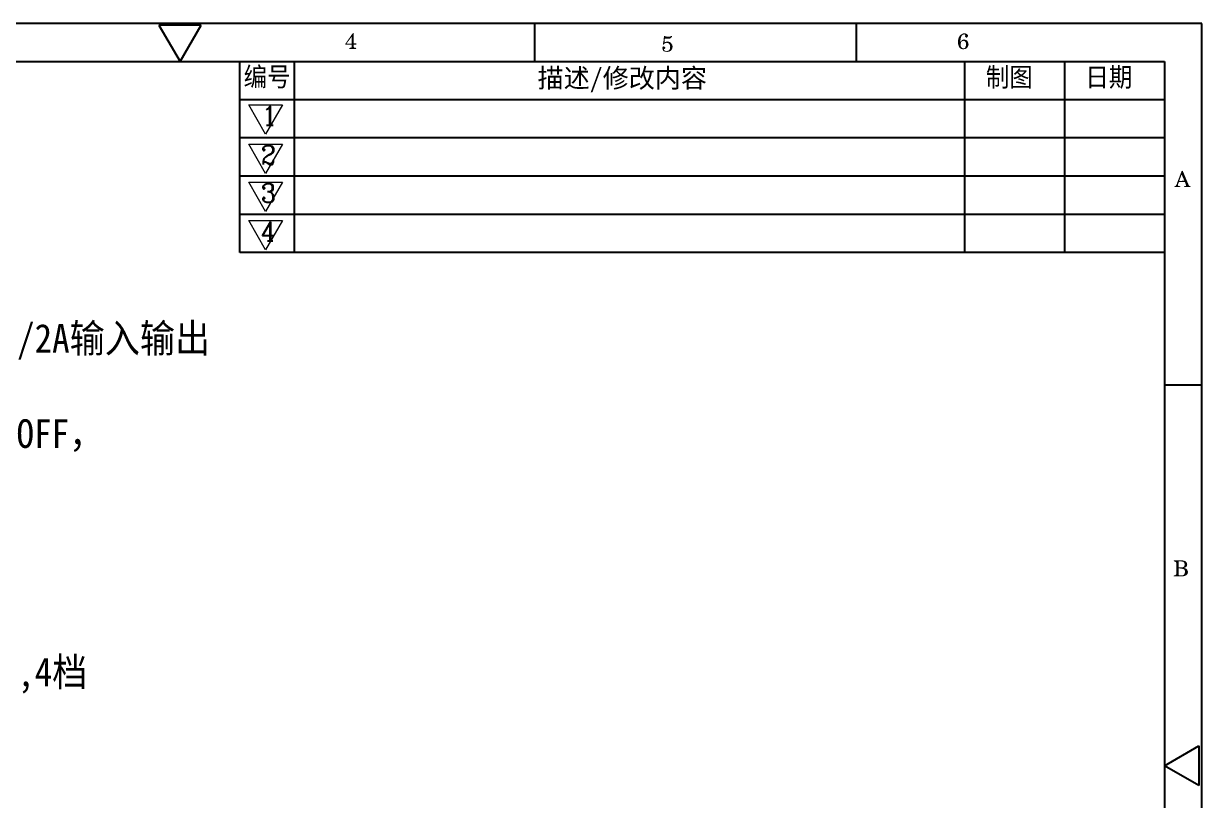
# Model space of a CAD drawing. Header units: millimetres. Extents: x 2313 to 2589, y 1099 to 1295.
# Drawn here: x 2434.7 to 2588.8, y 1193.7 to 1295.4 of the extents above; entities that cross this region are included whole.
import ezdxf

# ---------------------------------------------------------------- set-up
doc = ezdxf.new("R2010")
doc.units = ezdxf.units.MM
doc.layers.add('文字', color=3, linetype='Continuous', lineweight=9)
doc.styles.get("Standard").update_dxf_attribs({"font": 'arial.ttf'})
doc.styles.add('罗马', font='romanc.shx', dxfattribs={"width": 0.9, "height": 2.5})

msp = doc.modelspace()

# ---------------------------------------------------------------- linework, layer by layer
for p, q in [((2588.76, 1295.37), (2312.75, 1295.37)), ((2452.36, 1295.19), (2455.13, 1290.41)), ((2457.89, 1295.19), (2452.36, 1295.19)), ((2455.13, 1290.41), (2457.89, 1295.19)), ((2501.52, 1290.41), (2501.52, 1295.38)), ((2543.6, 1290.38), (2543.6, 1295.35)), ((2588.76, 1100.14), (2588.76, 1295.37)), ((2317.74, 1290.41), (2583.87, 1290.41)), ((2451.34, 1290.41), (2583.87, 1290.41)), ((2462.96, 1265.41), (2462.96, 1290.41)), ((2470.05, 1290.41), (2470.05, 1265.41)), ((2557.72, 1290.41), (2557.72, 1265.41)), ((2570.8, 1290.41), (2570.8, 1265.41)), ((2583.87, 1290.41), (2583.87, 1281.46)), ((2583.87, 1290.41), (2583.87, 1105.14)), ((2583.87, 1285.41), (2462.96, 1285.41)), ((2583.87, 1280.41), (2462.96, 1280.41)), ((2583.87, 1275.41), (2462.96, 1275.41)), ((2583.87, 1270.41), (2462.96, 1270.41)), ((2583.87, 1265.41), (2462.96, 1265.41)), ((2583.87, 1248.11), (2588.84, 1248.11)), ((2583.89, 1198.24), (2588.37, 1200.83)), ((2588.37, 1200.83), (2588.37, 1195.66)), ((2588.37, 1195.66), (2583.89, 1198.24))]:
    msp.add_line(p, q)
for points in [[(2477.57, 1293.65), (2476.76, 1292.74), (2477.71, 1294.11)], [(2476.76, 1292.74), (2477.57, 1293.65), (2476.9, 1292.74)], [(2477.71, 1294.11), (2477.85, 1293.97), (2477.57, 1293.65)], [(2477.85, 1293.97), (2477.85, 1293.72), (2477.57, 1293.65)], [(2477.57, 1292.77), (2477.57, 1293.65), (2477.85, 1293.72)], [(2477.57, 1292.77), (2477.85, 1293.72), (2477.85, 1292.77)], [(2477.71, 1294.11), (2477.82, 1294.15), (2477.85, 1293.97)], [(2519.42, 1293.57), (2518.4, 1293.53), (2518.43, 1293.64)], [(2518.4, 1293.53), (2519.42, 1293.57), (2519.31, 1293.49)], [(2519.31, 1293.49), (2518.4, 1293.42), (2518.4, 1293.53)], [(2518.54, 1293.74), (2518.78, 1293.67), (2518.43, 1293.64)], [(2518.54, 1293.74), (2518.43, 1293.64), (2518.43, 1293.74)], [(2519.07, 1293.67), (2519.17, 1293.67), (2518.43, 1293.64)], [(2518.78, 1293.67), (2519.07, 1293.67), (2518.43, 1293.64)], [(2519.42, 1293.57), (2518.43, 1293.64), (2519.17, 1293.67)], [(2519.17, 1293.67), (2519.28, 1293.71), (2519.49, 1293.74)], [(2519.17, 1293.67), (2519.49, 1293.74), (2519.42, 1293.57)], [(2519.49, 1293.74), (2519.28, 1293.71), (2519.38, 1293.74)], [(2557.24, 1293.45), (2556.92, 1293.38), (2556.99, 1293.59)], [(2557.34, 1293.73), (2556.99, 1293.59), (2557.1, 1293.76)], [(2557.34, 1293.73), (2557.27, 1293.62), (2556.99, 1293.59)], [(2556.99, 1293.59), (2557.27, 1293.62), (2557.24, 1293.45)], [(2557.48, 1293.9), (2557.1, 1293.76), (2557.24, 1293.9)], [(2557.1, 1293.76), (2557.48, 1293.9), (2557.34, 1293.73)], [(2557.7, 1293.97), (2557.24, 1293.9), (2557.38, 1294.01)], [(2557.7, 1293.97), (2557.59, 1293.94), (2557.24, 1293.9)], [(2557.24, 1293.9), (2557.59, 1293.94), (2557.48, 1293.9)], [(2557.87, 1294.08), (2557.38, 1294.01), (2557.52, 1294.08)], [(2557.38, 1294.01), (2557.87, 1294.08), (2558.05, 1294.01)], [(2557.38, 1294.01), (2558.05, 1294.01), (2557.7, 1293.97)], [(2557.52, 1294.08), (2557.7, 1294.12), (2557.87, 1294.08)], [(2557.7, 1293.97), (2558.05, 1294.01), (2558.15, 1293.9)], [(2558.15, 1293.9), (2557.84, 1293.87), (2557.7, 1293.97)], [(2557.8, 1293.76), (2557.84, 1293.87), (2558.15, 1293.9)], [(2557.8, 1293.76), (2558.15, 1293.9), (2558.19, 1293.76)], [(2558.19, 1293.76), (2557.8, 1293.66), (2557.8, 1293.76)], [(2557.8, 1293.66), (2558.19, 1293.76), (2558.15, 1293.66)], [(2558.15, 1293.66), (2557.91, 1293.55), (2557.8, 1293.66)], [(2557.91, 1293.55), (2558.15, 1293.66), (2558.05, 1293.55)], [(2476.76, 1292.6), (2476.9, 1292.74), (2478.17, 1292.77)], [(2477.57, 1292.6), (2476.76, 1292.6), (2478.17, 1292.77)], [(2476.9, 1292.74), (2476.76, 1292.6), (2476.76, 1292.74)], [(2477.85, 1292.77), (2478.17, 1292.77), (2476.9, 1292.74)], [(2477.85, 1292.77), (2476.9, 1292.74), (2477.57, 1292.77)], [(2477.89, 1292.21), (2478.1, 1292.21), (2477.26, 1292.17)], [(2477.5, 1292.21), (2477.89, 1292.21), (2477.26, 1292.17)], [(2477.5, 1292.21), (2477.26, 1292.17), (2477.36, 1292.21)], [(2477.26, 1292.07), (2477.26, 1292.17), (2478.1, 1292.21)], [(2477.26, 1292.07), (2478.1, 1292.21), (2478.17, 1292.07)], [(2477.5, 1292.21), (2477.57, 1292.31), (2477.85, 1292.35)], [(2477.5, 1292.21), (2477.85, 1292.35), (2477.89, 1292.21)], [(2477.85, 1292.6), (2477.57, 1292.6), (2478.17, 1292.77)], [(2477.85, 1292.6), (2477.85, 1292.35), (2477.57, 1292.31)], [(2477.85, 1292.6), (2477.57, 1292.31), (2477.57, 1292.6)], [(2477.85, 1292.6), (2478.17, 1292.77), (2478.21, 1292.6)], [(2518.54, 1292.33), (2518.22, 1292.23), (2518.26, 1292.33)], [(2518.22, 1292.23), (2518.54, 1292.33), (2518.61, 1292.23)], [(2518.61, 1292.23), (2518.22, 1292.12), (2518.22, 1292.23)], [(2518.22, 1292.12), (2518.61, 1292.23), (2518.57, 1292.12)], [(2518.57, 1292.12), (2518.26, 1291.94), (2518.22, 1292.12)], [(2518.26, 1292.33), (2518.4, 1292.4), (2518.54, 1292.33)], [(2518.57, 1292.12), (2518.43, 1292.02), (2518.26, 1291.94)], [(2518.26, 1291.94), (2518.43, 1292.02), (2518.43, 1291.91)], [(2518.5, 1292.93), (2518.29, 1292.76), (2518.4, 1293.32)], [(2518.5, 1292.93), (2518.78, 1292.86), (2518.29, 1292.76)], [(2518.78, 1292.86), (2518.64, 1292.83), (2518.29, 1292.76)], [(2518.29, 1292.76), (2518.64, 1292.83), (2518.47, 1292.76)], [(2518.47, 1292.76), (2518.43, 1292.65), (2518.29, 1292.61)], [(2518.47, 1292.76), (2518.29, 1292.61), (2518.29, 1292.76)], [(2518.54, 1293.42), (2518.4, 1293.42), (2519.31, 1293.49)], [(2518.54, 1293.42), (2518.4, 1293.32), (2518.4, 1293.42)], [(2518.4, 1293.32), (2518.54, 1293.42), (2518.5, 1292.93)], [(2519.03, 1293), (2519.14, 1292.97), (2518.5, 1292.93)], [(2519.03, 1293), (2518.5, 1292.93), (2518.71, 1293)], [(2518.5, 1292.93), (2519.14, 1292.97), (2519.24, 1292.93)], [(2518.5, 1292.93), (2519.24, 1292.93), (2518.78, 1292.86)], [(2518.54, 1293.42), (2519.31, 1293.49), (2519.21, 1293.42)], [(2519.21, 1293.42), (2518.75, 1293.39), (2518.54, 1293.42)], [(2518.71, 1293), (2518.89, 1293.04), (2519.03, 1293)], [(2518.93, 1293.39), (2518.75, 1293.39), (2519.21, 1293.42)], [(2518.96, 1292.83), (2518.78, 1292.86), (2519.24, 1292.93)], [(2518.93, 1293.39), (2519.21, 1293.42), (2519.07, 1293.39)], [(2518.96, 1292.83), (2519.24, 1292.93), (2519.35, 1292.83)], [(2519.35, 1292.83), (2519.1, 1292.72), (2518.96, 1292.83)], [(2519.42, 1291.94), (2519.07, 1291.87), (2519.17, 1292.02)], [(2519.1, 1292.72), (2519.35, 1292.83), (2519.49, 1292.61)], [(2519.49, 1292.61), (2519.21, 1292.54), (2519.1, 1292.72)], [(2519.49, 1292.09), (2519.17, 1292.02), (2519.21, 1292.12)], [(2519.17, 1292.02), (2519.49, 1292.09), (2519.42, 1291.94)], [(2519.21, 1292.54), (2519.49, 1292.61), (2519.52, 1292.51)], [(2519.52, 1292.51), (2519.21, 1292.44), (2519.21, 1292.54)], [(2519.21, 1292.44), (2519.52, 1292.51), (2519.56, 1292.37)], [(2519.56, 1292.37), (2519.24, 1292.33), (2519.21, 1292.44)], [(2519.21, 1292.23), (2519.24, 1292.33), (2519.56, 1292.37)], [(2519.21, 1292.23), (2519.56, 1292.37), (2519.52, 1292.23)], [(2519.52, 1292.23), (2519.21, 1292.12), (2519.21, 1292.23)], [(2519.21, 1292.12), (2519.52, 1292.23), (2519.49, 1292.09)], [(2557.2, 1293.23), (2556.88, 1293.16), (2556.92, 1293.38)], [(2556.88, 1293.16), (2557.2, 1293.23), (2557.17, 1292.99)], [(2557.17, 1292.99), (2556.88, 1292.92), (2556.88, 1293.16)], [(2556.88, 1292.92), (2557.17, 1292.99), (2557.34, 1293.02)], [(2556.88, 1292.92), (2557.34, 1293.02), (2557.27, 1292.92)], [(2557.27, 1292.92), (2557.24, 1292.78), (2556.88, 1292.74)], [(2557.27, 1292.92), (2556.88, 1292.74), (2556.88, 1292.92)], [(2556.88, 1292.74), (2557.24, 1292.78), (2557.24, 1292.64)], [(2557.24, 1292.64), (2556.92, 1292.57), (2556.88, 1292.74)], [(2556.92, 1293.38), (2557.24, 1293.45), (2557.2, 1293.23)], [(2556.92, 1292.57), (2557.24, 1292.64), (2557.24, 1292.53)], [(2557.24, 1292.53), (2556.99, 1292.39), (2556.92, 1292.57)], [(2557.24, 1292.53), (2557.24, 1292.42), (2556.99, 1292.39)], [(2556.99, 1292.39), (2557.24, 1292.42), (2557.27, 1292.32)], [(2557.27, 1292.32), (2557.06, 1292.25), (2556.99, 1292.39)], [(2557.06, 1292.25), (2557.27, 1292.32), (2557.38, 1292.21)], [(2557.38, 1292.21), (2557.17, 1292.14), (2557.06, 1292.25)], [(2557.48, 1293.09), (2557.34, 1293.02), (2557.17, 1292.99)], [(2557.48, 1293.09), (2557.17, 1292.99), (2557.27, 1293.09)], [(2557.17, 1292.14), (2557.38, 1292.21), (2557.52, 1292.14)], [(2557.52, 1292.14), (2557.31, 1292.04), (2557.17, 1292.14)], [(2557.98, 1293.2), (2557.59, 1293.13), (2557.27, 1293.09)], [(2557.98, 1293.2), (2557.27, 1293.09), (2557.38, 1293.2)], [(2557.27, 1293.09), (2557.59, 1293.13), (2557.48, 1293.09)], [(2557.66, 1292.14), (2557.94, 1292.11), (2557.31, 1292.04)], [(2557.52, 1292.14), (2557.66, 1292.14), (2557.31, 1292.04)], [(2557.41, 1292.04), (2557.31, 1292.04), (2557.94, 1292.11)], [(2557.77, 1293.27), (2557.87, 1293.23), (2557.38, 1293.2)], [(2557.77, 1293.27), (2557.38, 1293.2), (2557.52, 1293.27)], [(2557.38, 1293.2), (2557.87, 1293.23), (2557.98, 1293.2)], [(2557.7, 1292.04), (2557.41, 1292.04), (2557.94, 1292.11)], [(2557.7, 1292.04), (2557.59, 1292), (2557.41, 1292.04)], [(2557.52, 1293.27), (2557.66, 1293.31), (2557.77, 1293.27)], [(2557.59, 1293.13), (2557.98, 1293.2), (2558.08, 1293.13)], [(2558.08, 1293.13), (2557.73, 1293.09), (2557.59, 1293.13)], [(2558.05, 1292.18), (2557.66, 1292.14), (2557.8, 1292.21)], [(2557.66, 1292.14), (2558.05, 1292.18), (2557.94, 1292.11)], [(2557.7, 1292.04), (2557.94, 1292.11), (2557.84, 1292.04)], [(2557.73, 1293.09), (2558.08, 1293.13), (2558.15, 1293.02)], [(2558.15, 1293.02), (2557.84, 1292.99), (2557.73, 1293.09)], [(2558.19, 1292.39), (2557.8, 1292.21), (2557.91, 1292.46)], [(2558.19, 1292.39), (2558.12, 1292.28), (2557.8, 1292.21)], [(2557.8, 1292.21), (2558.12, 1292.28), (2558.05, 1292.18)], [(2557.84, 1292.99), (2558.15, 1293.02), (2558.19, 1292.92)], [(2558.19, 1292.92), (2557.91, 1292.85), (2557.84, 1292.99)], [(2557.91, 1292.85), (2558.19, 1292.92), (2558.22, 1292.81)], [(2558.22, 1292.81), (2557.94, 1292.67), (2557.91, 1292.85)], [(2558.26, 1292.67), (2558.22, 1292.53), (2557.91, 1292.46)], [(2558.26, 1292.67), (2557.91, 1292.46), (2557.94, 1292.67)], [(2557.91, 1292.46), (2558.22, 1292.53), (2558.19, 1292.39)], [(2557.94, 1292.67), (2558.22, 1292.81), (2558.26, 1292.67)], [(2518.43, 1291.91), (2518.36, 1291.77), (2518.26, 1291.94)], [(2518.43, 1291.91), (2518.54, 1291.84), (2518.36, 1291.77)], [(2518.54, 1291.84), (2518.64, 1291.8), (2518.36, 1291.77)], [(2518.78, 1291.8), (2518.89, 1291.8), (2518.36, 1291.77)], [(2518.64, 1291.8), (2518.78, 1291.8), (2518.36, 1291.77)], [(2519.21, 1291.77), (2518.36, 1291.77), (2518.89, 1291.8)], [(2519.21, 1291.77), (2518.47, 1291.73), (2518.36, 1291.77)], [(2518.57, 1291.7), (2518.47, 1291.73), (2519.21, 1291.77)], [(2518.68, 1291.7), (2518.57, 1291.7), (2519.21, 1291.77)], [(2518.96, 1291.7), (2518.68, 1291.7), (2519.21, 1291.77)], [(2518.96, 1291.7), (2518.82, 1291.66), (2518.68, 1291.7)], [(2519.35, 1291.84), (2518.89, 1291.8), (2519.07, 1291.87)], [(2518.89, 1291.8), (2519.35, 1291.84), (2519.21, 1291.77)], [(2518.96, 1291.7), (2519.21, 1291.77), (2519.1, 1291.7)], [(2519.07, 1291.87), (2519.42, 1291.94), (2519.35, 1291.84)], [(2586.12, 1275.62), (2585.52, 1274.49), (2586.12, 1276.08)], [(2586.12, 1275.62), (2585.81, 1274.78), (2585.52, 1274.49)], [(2586.12, 1275.62), (2586.12, 1276.08), (2586.26, 1276.12)], [(2586.48, 1274.81), (2586.12, 1275.62), (2586.26, 1276.12)], [(2586.55, 1274.64), (2586.48, 1274.81), (2586.26, 1276.12)], [(2586.55, 1274.64), (2586.26, 1276.12), (2587, 1274.35)], [(2585.84, 1274.11), (2585.17, 1274.07), (2585.31, 1274.11)], [(2585.17, 1274.07), (2585.84, 1274.11), (2585.95, 1274.07)], [(2585.95, 1274.07), (2585.17, 1273.97), (2585.17, 1274.07)], [(2585.17, 1273.97), (2585.95, 1274.07), (2585.95, 1273.97)], [(2585.63, 1274.25), (2585.67, 1274.14), (2585.31, 1274.11)], [(2585.63, 1274.25), (2585.31, 1274.11), (2585.42, 1274.25)], [(2585.31, 1274.11), (2585.67, 1274.14), (2585.84, 1274.11)], [(2585.42, 1274.25), (2585.49, 1274.35), (2585.67, 1274.39)], [(2585.42, 1274.25), (2585.67, 1274.39), (2585.63, 1274.25)], [(2585.67, 1274.39), (2585.49, 1274.35), (2585.52, 1274.49)], [(2585.81, 1274.78), (2585.77, 1274.64), (2585.52, 1274.49)], [(2585.52, 1274.49), (2585.77, 1274.64), (2585.67, 1274.39)], [(2585.77, 1274.64), (2585.81, 1274.78), (2586.48, 1274.81)], [(2586.55, 1274.64), (2585.77, 1274.64), (2586.48, 1274.81)], [(2587.14, 1274.11), (2587.25, 1274.11), (2586.44, 1274.07)], [(2586.69, 1274.11), (2587.14, 1274.11), (2586.44, 1274.07)], [(2586.69, 1274.11), (2586.44, 1274.07), (2586.58, 1274.11)], [(2586.44, 1273.97), (2586.44, 1274.07), (2587.25, 1274.11)], [(2586.44, 1273.97), (2587.25, 1274.11), (2587.32, 1273.97)], [(2587, 1274.35), (2586.69, 1274.25), (2586.55, 1274.64)], [(2586.69, 1274.25), (2587, 1274.35), (2587.04, 1274.21)], [(2587.04, 1274.21), (2586.69, 1274.11), (2586.69, 1274.25)], [(2586.69, 1274.11), (2587.04, 1274.21), (2587.14, 1274.11)], [(2585.09, 1225.11), (2586.08, 1225.15), (2586.26, 1225.11)], [(2586.26, 1225.11), (2585.13, 1225.01), (2585.09, 1225.11)], [(2586.26, 1225.11), (2586.43, 1225.08), (2585.13, 1225.01)], [(2586.43, 1225.08), (2586.57, 1225.04), (2585.13, 1225.01)], [(2585.76, 1225.01), (2585.13, 1225.01), (2586.57, 1225.04)], [(2585.76, 1225.01), (2585.23, 1224.97), (2585.13, 1225.01)], [(2585.37, 1224.9), (2585.23, 1224.97), (2585.76, 1225.01)], [(2585.37, 1224.9), (2585.76, 1225.01), (2585.73, 1224.9)], [(2585.73, 1224.9), (2585.41, 1224.8), (2585.37, 1224.9)], [(2585.41, 1224.8), (2585.73, 1224.9), (2585.73, 1224.23)], [(2585.73, 1224.23), (2585.41, 1223.28), (2585.41, 1224.8)], [(2585.73, 1224.23), (2585.73, 1224.06), (2585.41, 1223.28)], [(2585.73, 1224.23), (2585.94, 1224.2), (2585.73, 1224.06)], [(2586.61, 1224.2), (2586.43, 1224.13), (2585.73, 1224.06)], [(2586.15, 1224.2), (2586.61, 1224.2), (2585.73, 1224.06)], [(2585.94, 1224.2), (2586.15, 1224.2), (2585.73, 1224.06)], [(2586.04, 1225.01), (2585.76, 1225.01), (2586.57, 1225.04)], [(2586.15, 1224.97), (2586.04, 1225.01), (2586.57, 1225.04)], [(2586.15, 1224.97), (2586.57, 1225.04), (2586.68, 1224.97)], [(2586.68, 1224.97), (2586.33, 1224.94), (2586.15, 1224.97)], [(2586.15, 1224.2), (2586.29, 1224.23), (2586.75, 1224.3)], [(2586.15, 1224.2), (2586.75, 1224.3), (2586.61, 1224.2)], [(2586.29, 1224.23), (2586.4, 1224.27), (2586.75, 1224.3)], [(2586.47, 1224.83), (2586.33, 1224.94), (2586.68, 1224.97)], [(2586.75, 1224.3), (2586.4, 1224.27), (2586.47, 1224.37)], [(2586.47, 1224.83), (2586.68, 1224.97), (2586.78, 1224.83)], [(2586.78, 1224.83), (2586.5, 1224.69), (2586.47, 1224.83)], [(2586.82, 1224.44), (2586.47, 1224.37), (2586.5, 1224.48)], [(2586.47, 1224.37), (2586.82, 1224.44), (2586.75, 1224.3)], [(2586.78, 1224.83), (2586.82, 1224.73), (2586.5, 1224.69)], [(2586.5, 1224.69), (2586.82, 1224.73), (2586.85, 1224.62)], [(2586.85, 1224.62), (2586.54, 1224.59), (2586.5, 1224.69)], [(2586.5, 1224.48), (2586.54, 1224.59), (2586.85, 1224.62)], [(2586.5, 1224.48), (2586.85, 1224.62), (2586.82, 1224.44)], [(2586.26, 1223.18), (2586.71, 1223.18), (2585.09, 1223.14)], [(2586.11, 1223.18), (2586.26, 1223.18), (2585.09, 1223.14)], [(2585.9, 1223.18), (2586.11, 1223.18), (2585.09, 1223.14)], [(2585.76, 1223.18), (2585.9, 1223.18), (2585.09, 1223.14)], [(2585.76, 1223.18), (2585.09, 1223.14), (2585.3, 1223.18)], [(2585.09, 1223.14), (2586.71, 1223.18), (2586.61, 1223.11)], [(2586.61, 1223.11), (2585.09, 1223.04), (2585.09, 1223.14)], [(2586.61, 1223.11), (2586.47, 1223.07), (2585.09, 1223.04)], [(2586.18, 1223.04), (2585.09, 1223.04), (2586.47, 1223.07)], [(2585.73, 1223.28), (2585.3, 1223.18), (2585.41, 1223.28)], [(2585.3, 1223.18), (2585.73, 1223.28), (2585.76, 1223.18)], [(2585.41, 1223.28), (2585.73, 1224.06), (2585.73, 1223.28)], [(2586.43, 1224.13), (2586.54, 1224.09), (2585.73, 1224.06)], [(2585.94, 1224.06), (2585.73, 1224.06), (2586.54, 1224.09)], [(2585.94, 1224.06), (2586.54, 1224.09), (2586.64, 1224.06)], [(2586.64, 1224.06), (2586.08, 1224.02), (2585.94, 1224.06)], [(2586.18, 1224.02), (2586.08, 1224.02), (2586.64, 1224.06)], [(2586.18, 1224.02), (2586.64, 1224.06), (2586.75, 1224.02)], [(2586.75, 1224.02), (2586.36, 1223.99), (2586.18, 1224.02)], [(2586.18, 1223.04), (2586.47, 1223.07), (2586.33, 1223.04)], [(2586.26, 1223.18), (2586.36, 1223.21), (2586.82, 1223.25)], [(2586.26, 1223.18), (2586.82, 1223.25), (2586.71, 1223.18)], [(2586.47, 1223.92), (2586.36, 1223.99), (2586.75, 1224.02)], [(2586.82, 1223.25), (2586.36, 1223.21), (2586.47, 1223.32)], [(2586.47, 1223.92), (2586.75, 1224.02), (2586.85, 1223.88)], [(2586.85, 1223.88), (2586.54, 1223.78), (2586.47, 1223.92)], [(2586.92, 1223.46), (2586.47, 1223.32), (2586.54, 1223.49)], [(2586.92, 1223.46), (2586.89, 1223.35), (2586.47, 1223.32)], [(2586.47, 1223.32), (2586.89, 1223.35), (2586.82, 1223.25)], [(2586.54, 1223.78), (2586.85, 1223.88), (2586.92, 1223.71)], [(2586.92, 1223.71), (2586.57, 1223.6), (2586.54, 1223.78)], [(2586.96, 1223.6), (2586.54, 1223.49), (2586.57, 1223.6)], [(2586.54, 1223.49), (2586.96, 1223.6), (2586.92, 1223.46)], [(2586.57, 1223.6), (2586.92, 1223.71), (2586.96, 1223.6)]]:
    msp.add_solid(points)
at = {"layer": '文字'}
for p, q in [((2466.32, 1280.9), (2464.11, 1284.74)), ((2464.11, 1284.74), (2468.53, 1284.74)), ((2468.53, 1284.74), (2466.32, 1280.9)), ((2466.32, 1275.77), (2464.11, 1279.6)), ((2464.11, 1279.6), (2468.53, 1279.6)), ((2468.53, 1279.6), (2466.32, 1275.77)), ((2466.32, 1270.77), (2464.11, 1274.61)), ((2464.11, 1274.61), (2468.53, 1274.61)), ((2468.53, 1274.61), (2466.32, 1270.77)), ((2466.32, 1265.78), (2464.11, 1269.61)), ((2464.11, 1269.61), (2468.53, 1269.61)), ((2468.53, 1269.61), (2466.32, 1265.78))]:
    msp.add_line(p, q, dxfattribs=at)

# ---------------------------------------------------------------- texts
at = {"layer": '文字', "char_height": 2.5, "attachment_point": 1, "style": '罗马'}
for s, insert, width in [('{\\fSimSun|b0|i0|c134|p54;编号}', (2463.45, 1289.67), 7.0918), ('{\\fSimSun|b0|i0|c134|p54;制图}', (2560.51, 1289.62), 8.3056), ('{\\fSimSun|b0|i0|c134|p54;日期}', (2573.53, 1289.62), 8.3056), ('1', (2465.85, 1284.57), 1.4065), ('2', (2465.72, 1279.44), 1.4065), ('3', (2465.72, 1274.44), 1.4065), ('4', (2465.72, 1269.44), 1.4065)]:
    msp.add_mtext(s, dxfattribs=dict(at, insert=insert, width=width))
at = {"layer": '文字', "insert": (2501.89, 1289.5), "char_height": 2.5, "width": 23.7696, "attachment_point": 1}
msp.add_mtext('{\\fSimSun|b0|i0|c134|p54;描述/修改内容}', dxfattribs=at)
at = {"layer": '文字', "color": 6, "insert": (2325.98, 1281.02), "char_height": 3.7426, "width": 130.4549, "attachment_point": 1, "style": '罗马'}
msp.add_mtext('{\\fSimSun|b0|i0|c134|p54;太阳能手持风扇  }ZL-X99{\\fSimSun|b0|i0|c134|p54;：\\P 1，电池：聚合物1260110*2(两并）容量3.7V\\P    16000mAh/8000mAh\\P 2, 30*14（28片）霍尔电机（DC 6V 350mA)\\P 3, 功能：定时、睡眠、LED灯、PTC、TYPE-C USB 5V/2A输入输出\\P 4，风扇：\\P    4.1/短按打开,4档，1(30)-2(60)-3(85)-4(100)-OFF，\\P       1档电压空载:5-5.86V /带载:5.1V    \\P       2档电压空载:6.3-7.8V/带载:6.5V  \\P       3档电压空载:7.7-7.9V/带载:7.8V   \\P       4档电压空载:8.6-8.9V/带载:8.7\\P    4.2/1档25%绿灯亮,2档50%绿灯亮，3档75%绿灯亮,4档   100%绿灯亮，\\P    4.3/停止操作5S后,跳回电量指示模式。\\P    4.4/关风扇后指示关闭;\\P    4.5/PWM频率150K\\P 5, LED：短按打开，3档，白光60%-白光80%-白光100%-OFF，   打开时激活电量指示，关闭后电量指示灯亮2秒后关闭\\P    5.1/LED 频率 20K\\P 6, 定时:短按定时，2H-4H-8H-关闭，可控风扇，LED;\\P         长按定时:打开/关闭 PTC功能\\P 7, TYPE-C：充电时，当前电量灯闪烁 ，拨出关闭\\P 8, 太阳能充电状态，电量指示灯闪 }', dxfattribs=at)

doc.saveas('drawing.dxf')
